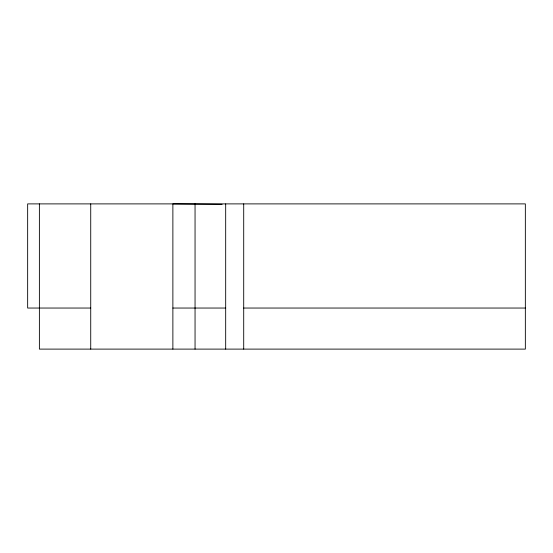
<?xml version="1.0" encoding="UTF-8"?>
<svg xmlns="http://www.w3.org/2000/svg" width="553" height="553" viewBox="0 0 553 553"><rect width="100%" height="100%" fill="white"/><g stroke="black" fill="none" stroke-linecap="round" stroke-linejoin="round"><path stroke-width="0.83" d="M90.727 308.042L27.65 308.042L27.65 203.891L525.35 203.891L525.35 349.109L39.387 349.109L39.387 203.891M172.875 308.042L225.679 308.042M243.707 308.042L525.35 308.042M222.119 204.334L172.875 203.891L172.875 349.109M243.707 203.891L243.707 349.109M225.679 203.891L225.679 349.109M195.05 203.891L195.05 349.109M90.727 203.891L90.727 349.109"/></g></svg>
